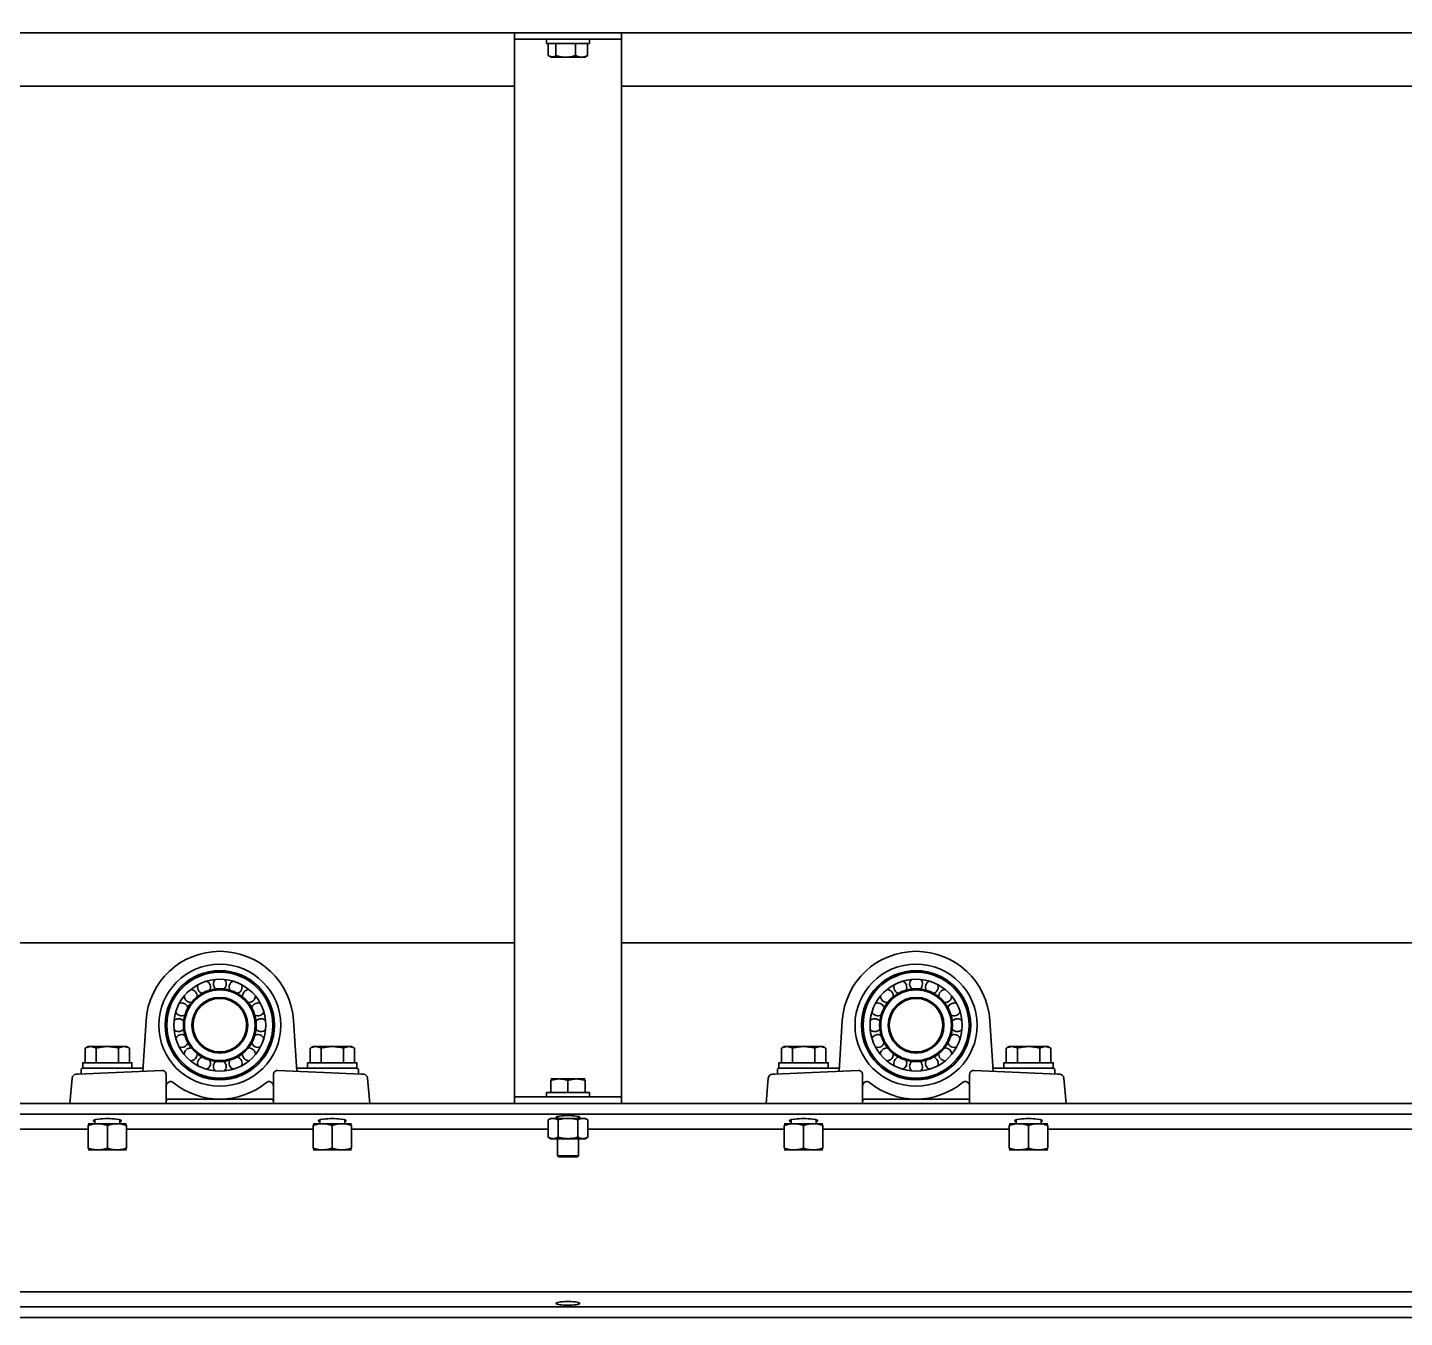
# Model space of a CAD drawing. Header units: millimetres. Extents: x -8400 to 8400, y -5940 to 5940.
# Drawn here: x -2949 to -2306, y 841 to 1443 of the extents above; entities that cross this region are included whole.
import ezdxf

# ---------------------------------------------------------------- set-up
doc = ezdxf.new("R2010")
doc.units = ezdxf.units.MM
doc.layers.add('粗实线层', color=7, linetype='Continuous', lineweight=35)

msp = doc.modelspace()

# ---------------------------------------------------------------- linework, layer by layer
at = {"layer": '粗实线层', "linetype": 'Continuous', "lineweight": 35}
for points in [[(-5571.342, 1443.204), (-5571.342, 1440.77), (-1771.342, 1440.77), (-1771.342, 1443.204)], [(-2721.342, 943.77), (-2721.342, 943.873), (-2721.342, 944.172), (-2721.342, 944.649), (-2721.342, 945.27), (-2721.342, 945.994), (-2721.342, 946.77), (-2721.342, 1434.77), (-2721.342, 1435.547), (-2721.342, 1436.27), (-2721.342, 1436.892), (-2721.342, 1437.368), (-2721.342, 1437.668), (-2721.342, 1437.77)], [(-2706.342, 1437.77), (-2706.342, 1435.77), (-2706.15, 1435.77), (-2705.579, 1435.77), (-2704.931, 1435.77), (-2704.102, 1435.77), (-2703.112, 1435.77), (-2701.981, 1435.77), (-2700.731, 1435.77), (-2699.39, 1435.77), (-2697.986, 1435.77), (-2696.546, 1435.77), (-2695.103, 1435.77), (-2693.685, 1435.77), (-2692.323, 1435.77), (-2691.045, 1435.77), (-2689.878, 1435.77), (-2688.846, 1435.77), (-2687.97, 1435.77), (-2687.269, 1435.77), (-2686.758, 1435.77), (-2686.446, 1435.77), (-2686.342, 1435.77), (-2686.342, 1437.77)], [(-2703.732, 1429.37), (-2703.956, 1429.383), (-2704.179, 1429.419), (-2704.401, 1429.479), (-2704.623, 1429.562), (-2704.734, 1429.611), (-2704.844, 1429.666), (-2704.899, 1429.694), (-2704.955, 1429.725), (-2705.01, 1429.756), (-2705.065, 1429.788), (-2705.284, 1429.929), (-2705.501, 1430.085), (-2705.501, 1435.77)], [(-2692.803, 1435.77), (-2692.803, 1430.085), (-2693.931, 1429.788), (-2695.07, 1429.563), (-2695.643, 1429.48), (-2696.22, 1429.42), (-2696.8, 1429.383), (-2697.383, 1429.37), (-2697.529, 1429.371), (-2697.675, 1429.374), (-2697.821, 1429.377), (-2697.967, 1429.383), (-2698.258, 1429.398), (-2698.548, 1429.42), (-2699.126, 1429.481), (-2699.699, 1429.563), (-2700.836, 1429.789), (-2701.963, 1430.085), (-2701.963, 1435.77)], [(-2687.183, 1430.085), (-2687.398, 1429.93), (-2687.615, 1429.791), (-2687.834, 1429.668), (-2688.054, 1429.565), (-2688.165, 1429.52), (-2688.277, 1429.481), (-2688.333, 1429.464), (-2688.389, 1429.448), (-2688.417, 1429.44), (-2688.445, 1429.433), (-2688.474, 1429.426), (-2688.502, 1429.42), (-2688.727, 1429.383), (-2688.952, 1429.37), (-2688.532, 1429.37), (-2688.35, 1429.37), (-2688.41, 1429.37), (-2688.711, 1429.37), (-2689.244, 1429.37), (-2689.993, 1429.37), (-2689.635, 1429.383), (-2689.279, 1429.42), (-2688.926, 1429.48), (-2688.574, 1429.563), (-2687.875, 1429.788), (-2687.183, 1430.085), (-2687.183, 1435.77)], [(-2671.342, 1437.77), (-2671.342, 1437.668), (-2671.342, 1437.368), (-2671.342, 1436.892), (-2671.342, 1436.27), (-2671.342, 1435.547), (-2671.342, 1434.77), (-2671.342, 946.77), (-2671.342, 945.994), (-2671.342, 945.27), (-2671.342, 944.649), (-2671.342, 944.172), (-2671.342, 943.873), (-2671.342, 943.77)], [(-2705.501, 1430.085), (-2704.809, 1429.788), (-2704.11, 1429.563), (-2703.758, 1429.48), (-2703.404, 1429.42), (-2703.049, 1429.383), (-2702.691, 1429.37)], [(-2705.003, 1429.752), (-2704.342, 1429.37)], [(-2701.963, 1430.085), (-2702.178, 1429.93), (-2702.395, 1429.791), (-2702.613, 1429.668), (-2702.834, 1429.565), (-2702.945, 1429.52), (-2703.057, 1429.481), (-2703.113, 1429.464), (-2703.169, 1429.448), (-2703.197, 1429.44), (-2703.225, 1429.433), (-2703.253, 1429.426), (-2703.282, 1429.42), (-2703.507, 1429.383), (-2703.732, 1429.37), (-2703.087, 1429.37), (-2702.238, 1429.37), (-2701.21, 1429.37), (-2700.033, 1429.37), (-2698.745, 1429.37), (-2697.383, 1429.37), (-2695.99, 1429.37), (-2694.607, 1429.37), (-2693.278, 1429.37), (-2692.041, 1429.37), (-2690.935, 1429.37), (-2689.993, 1429.37), (-2690.083, 1429.371), (-2690.172, 1429.374), (-2690.262, 1429.377), (-2690.352, 1429.383), (-2690.53, 1429.398), (-2690.708, 1429.42), (-2691.062, 1429.481), (-2691.415, 1429.563), (-2692.112, 1429.789), (-2692.803, 1430.085)], [(-2688.342, 1429.37), (-2687.681, 1429.752)], [(-2721.333, 1415.77), (-3611.342, 1415.77), (-3611.342, 1365.77)], [(-1781.342, 1365.764), (-1781.342, 1415.77), (-2671.351, 1415.77)], [(-3591.326, 1015.77), (-2721.333, 1015.77)], [(-2671.351, 1015.77), (-1801.358, 1015.77)], [(-2921.734, 966.466), (-2920.342, 967.27), (-2920.205, 967.27), (-2919.799, 967.27), (-2919.136, 967.27), (-2919.467, 967.256), (-2919.796, 967.215), (-2920.123, 967.147), (-2920.449, 967.054), (-2921.094, 966.8), (-2921.734, 966.466), (-2921.734, 959.77)], [(-2900.95, 959.77), (-2900.95, 966.466), (-2901.588, 966.799), (-2902.234, 967.053), (-2902.559, 967.146), (-2902.887, 967.214), (-2903.051, 967.239), (-2903.216, 967.256), (-2903.258, 967.259), (-2903.299, 967.262), (-2903.341, 967.265), (-2903.382, 967.267), (-2903.465, 967.269), (-2903.548, 967.27), (-2904.448, 967.27), (-2905.557, 967.27), (-2906.842, 967.27), (-2908.264, 967.27), (-2909.779, 967.27), (-2911.342, 967.27), (-2912.905, 967.27), (-2914.42, 967.27), (-2915.842, 967.27), (-2917.127, 967.27), (-2918.236, 967.27), (-2919.136, 967.27), (-2919.053, 967.269), (-2918.97, 967.267), (-2918.929, 967.265), (-2918.888, 967.262), (-2918.846, 967.259), (-2918.805, 967.256), (-2918.64, 967.239), (-2918.475, 967.214), (-2918.148, 967.146), (-2917.822, 967.053), (-2917.177, 966.799), (-2916.538, 966.466)], [(-2916.538, 959.77), (-2916.538, 966.466), (-2915.901, 966.642), (-2915.258, 966.8), (-2915.096, 966.836), (-2914.934, 966.872), (-2914.772, 966.906), (-2914.61, 966.938), (-2914.285, 967), (-2913.96, 967.055), (-2913.308, 967.148), (-2912.655, 967.216), (-2911.999, 967.256), (-2911.342, 967.27), (-2910.682, 967.256), (-2910.02, 967.214), (-2909.937, 967.208), (-2909.854, 967.2), (-2909.771, 967.192), (-2909.689, 967.183), (-2909.524, 967.165), (-2909.359, 967.146), (-2909.031, 967.102), (-2908.705, 967.052), (-2908.057, 966.935), (-2907.415, 966.797), (-2906.778, 966.64), (-2906.146, 966.466), (-2906.146, 959.77)], [(-2906.146, 966.466), (-2905.506, 966.8), (-2904.86, 967.054), (-2904.535, 967.147), (-2904.208, 967.215), (-2903.879, 967.256), (-2903.548, 967.27), (-2902.885, 967.27), (-2902.479, 967.27), (-2902.342, 967.27), (-2900.95, 966.466)], [(-2816.734, 959.77), (-2816.734, 966.466), (-2816.094, 966.8), (-2815.449, 967.054), (-2815.123, 967.147), (-2814.796, 967.215), (-2814.467, 967.256), (-2814.136, 967.27), (-2814.053, 967.269), (-2813.971, 967.267), (-2813.929, 967.265), (-2813.888, 967.262), (-2813.846, 967.259), (-2813.805, 967.256), (-2813.64, 967.239), (-2813.475, 967.214), (-2813.147, 967.146), (-2812.822, 967.053), (-2812.177, 966.799), (-2811.538, 966.466), (-2811.538, 959.77)], [(-2795.95, 966.466), (-2797.342, 967.27), (-2797.479, 967.27), (-2797.885, 967.27), (-2798.548, 967.27), (-2799.448, 967.27), (-2800.557, 967.27), (-2801.842, 967.27), (-2803.264, 967.27), (-2804.779, 967.27), (-2806.342, 967.27), (-2807.905, 967.27), (-2809.42, 967.27), (-2810.842, 967.27), (-2812.127, 967.27), (-2813.236, 967.27), (-2814.136, 967.27), (-2814.799, 967.27), (-2815.205, 967.27), (-2815.342, 967.27), (-2816.734, 966.466)], [(-2811.538, 966.466), (-2810.901, 966.642), (-2810.258, 966.8), (-2810.096, 966.836), (-2809.934, 966.872), (-2809.772, 966.906), (-2809.61, 966.938), (-2809.285, 967), (-2808.96, 967.055), (-2808.308, 967.148), (-2807.655, 967.216), (-2806.999, 967.256), (-2806.342, 967.27), (-2805.682, 967.256), (-2805.02, 967.214), (-2804.937, 967.208), (-2804.854, 967.2), (-2804.771, 967.192), (-2804.689, 967.183), (-2804.524, 967.165), (-2804.359, 967.146), (-2804.031, 967.102), (-2803.705, 967.052), (-2803.057, 966.935), (-2802.415, 966.797), (-2801.778, 966.64), (-2801.146, 966.466), (-2801.146, 959.77)], [(-2801.146, 966.466), (-2800.506, 966.8), (-2799.86, 967.054), (-2799.535, 967.147), (-2799.207, 967.215), (-2798.879, 967.256), (-2798.548, 967.27), (-2798.465, 967.269), (-2798.382, 967.267), (-2798.341, 967.265), (-2798.299, 967.262), (-2798.258, 967.259), (-2798.216, 967.256), (-2798.051, 967.239), (-2797.887, 967.214), (-2797.559, 967.146), (-2797.234, 967.053), (-2796.588, 966.799), (-2795.95, 966.466), (-2795.95, 959.77)], [(-2596.734, 959.77), (-2596.734, 966.466), (-2596.094, 966.8), (-2595.449, 967.054), (-2595.123, 967.147), (-2594.796, 967.215), (-2594.467, 967.256), (-2594.136, 967.27), (-2594.053, 967.269), (-2593.971, 967.267), (-2593.929, 967.265), (-2593.888, 967.262), (-2593.846, 967.259), (-2593.805, 967.256), (-2593.64, 967.239), (-2593.475, 967.214), (-2593.148, 967.146), (-2592.822, 967.053), (-2592.177, 966.799), (-2591.538, 966.466)], [(-2575.949, 966.466), (-2577.342, 967.27), (-2577.479, 967.27), (-2577.885, 967.27), (-2578.548, 967.27), (-2579.448, 967.27), (-2580.557, 967.27), (-2581.842, 967.27), (-2583.264, 967.27), (-2584.779, 967.27), (-2586.342, 967.27), (-2587.905, 967.27), (-2589.42, 967.27), (-2590.842, 967.27), (-2592.127, 967.27), (-2593.236, 967.27), (-2594.136, 967.27), (-2594.799, 967.27), (-2595.205, 967.27), (-2595.342, 967.27), (-2596.734, 966.466)], [(-2591.538, 959.77), (-2591.538, 966.466), (-2590.901, 966.642), (-2590.258, 966.8), (-2590.096, 966.836), (-2589.934, 966.872), (-2589.772, 966.906), (-2589.61, 966.938), (-2589.285, 967), (-2588.96, 967.055), (-2588.308, 967.148), (-2587.655, 967.216), (-2586.999, 967.256), (-2586.342, 967.27), (-2585.682, 967.256), (-2585.02, 967.214), (-2584.937, 967.208), (-2584.854, 967.2), (-2584.771, 967.192), (-2584.689, 967.183), (-2584.524, 967.165), (-2584.359, 967.146), (-2584.031, 967.102), (-2583.705, 967.052), (-2583.057, 966.935), (-2582.415, 966.797), (-2581.778, 966.64), (-2581.146, 966.466), (-2581.146, 959.77)], [(-2581.146, 966.466), (-2580.506, 966.8), (-2579.86, 967.054), (-2579.535, 967.147), (-2579.208, 967.215), (-2578.879, 967.256), (-2578.548, 967.27), (-2578.465, 967.269), (-2578.382, 967.267), (-2578.341, 967.265), (-2578.299, 967.262), (-2578.258, 967.259), (-2578.216, 967.256), (-2578.051, 967.239), (-2577.886, 967.214), (-2577.559, 967.146), (-2577.234, 967.053), (-2576.588, 966.799), (-2575.949, 966.466), (-2575.949, 959.77)], [(-2491.734, 966.466), (-2490.342, 967.27), (-2490.205, 967.27), (-2489.799, 967.27), (-2489.136, 967.27), (-2489.467, 967.256), (-2489.796, 967.215), (-2490.123, 967.147), (-2490.448, 967.054), (-2491.094, 966.8), (-2491.734, 966.466), (-2491.734, 959.77)], [(-2470.95, 966.466), (-2472.342, 967.27), (-2472.478, 967.27), (-2472.885, 967.27), (-2473.548, 967.27), (-2474.447, 967.27), (-2475.557, 967.27), (-2476.842, 967.27), (-2478.264, 967.27), (-2479.779, 967.27), (-2481.342, 967.27), (-2482.905, 967.27), (-2484.42, 967.27), (-2485.842, 967.27), (-2487.127, 967.27), (-2488.236, 967.27), (-2489.136, 967.27), (-2489.053, 967.269), (-2488.971, 967.267), (-2488.929, 967.265), (-2488.888, 967.262), (-2488.846, 967.259), (-2488.805, 967.256), (-2488.64, 967.239), (-2488.475, 967.214), (-2488.147, 967.146), (-2487.822, 967.053), (-2487.177, 966.799), (-2486.538, 966.466)], [(-2486.538, 959.77), (-2486.538, 966.466), (-2485.901, 966.642), (-2485.258, 966.8), (-2485.096, 966.836), (-2484.934, 966.872), (-2484.772, 966.906), (-2484.61, 966.938), (-2484.285, 967), (-2483.96, 967.055), (-2483.308, 967.148), (-2482.655, 967.216), (-2482, 967.256), (-2481.342, 967.27), (-2480.682, 967.256), (-2480.02, 967.214), (-2479.937, 967.208), (-2479.854, 967.2), (-2479.771, 967.192), (-2479.689, 967.183), (-2479.524, 967.165), (-2479.359, 967.146), (-2479.031, 967.102), (-2478.705, 967.052), (-2478.057, 966.935), (-2477.415, 966.797), (-2476.778, 966.64), (-2476.146, 966.466)], [(-2476.146, 959.77), (-2476.146, 966.466), (-2475.506, 966.8), (-2474.86, 967.054), (-2474.535, 967.147), (-2474.208, 967.215), (-2473.878, 967.256), (-2473.548, 967.27), (-2473.465, 967.269), (-2473.382, 967.267), (-2473.341, 967.265), (-2473.299, 967.262), (-2473.258, 967.259), (-2473.216, 967.256), (-2473.051, 967.239), (-2472.887, 967.214), (-2472.559, 967.146), (-2472.234, 967.053), (-2471.589, 966.799), (-2470.95, 966.466), (-2470.95, 959.77)], [(-2894.661, 957.27), (-2903.154, 957.27), (-2904.352, 957.27), (-2905.684, 957.27), (-2907.126, 957.27), (-2908.649, 957.27), (-2910.224, 957.27), (-2911.821, 957.27), (-2913.409, 957.27), (-2914.956, 957.27), (-2916.434, 957.27), (-2917.814, 957.27), (-2919.068, 957.27), (-2920.174, 957.27), (-2921.109, 957.27), (-2921.856, 957.27), (-2922.4, 957.27), (-2922.731, 957.27), (-2922.842, 957.27), (-2922.842, 959.77), (-2922.735, 959.77), (-2922.415, 959.77), (-2921.89, 959.77), (-2921.168, 959.77), (-2920.263, 959.77), (-2919.191, 959.77), (-2917.974, 959.77), (-2916.633, 959.77), (-2915.193, 959.77), (-2913.682, 959.77), (-2912.127, 959.77), (-2910.557, 959.77), (-2909.002, 959.77), (-2907.491, 959.77), (-2906.051, 959.77), (-2904.71, 959.77), (-2903.493, 959.77), (-2902.421, 959.77), (-2901.516, 959.77), (-2900.794, 959.77), (-2900.268, 959.77), (-2899.949, 959.77), (-2899.842, 959.77), (-2899.842, 957.27)], [(-2861.842, 960.537), (-2861.842, 960.535)], [(-2861.681, 960.509), (-2861.442, 960.27), (-2861.337, 960.27), (-2861.029, 960.27), (-2860.545, 960.27), (-2859.922, 960.27), (-2859.212, 960.27), (-2858.472, 960.27), (-2857.762, 960.27), (-2857.139, 960.27), (-2856.655, 960.27), (-2856.347, 960.27), (-2856.242, 960.27), (-2856.003, 960.509)], [(-2855.842, 960.535), (-2855.842, 960.537), (-2855.842, 960.537)], [(-2823.023, 957.27), (-2814.53, 957.27), (-2813.332, 957.27), (-2811.999, 957.27), (-2810.558, 957.27), (-2809.034, 957.27), (-2807.459, 957.27), (-2805.863, 957.27), (-2804.275, 957.27), (-2802.727, 957.27), (-2801.25, 957.27), (-2799.87, 957.27), (-2798.615, 957.27), (-2797.51, 957.27), (-2796.574, 957.27), (-2795.827, 957.27), (-2795.283, 957.27), (-2794.953, 957.27), (-2794.842, 957.27), (-2794.842, 959.77), (-2794.949, 959.77), (-2795.268, 959.77), (-2795.794, 959.77), (-2796.516, 959.77), (-2797.421, 959.77), (-2798.492, 959.77), (-2799.71, 959.77), (-2801.051, 959.77), (-2802.491, 959.77), (-2804.002, 959.77), (-2805.557, 959.77), (-2807.127, 959.77), (-2808.682, 959.77), (-2810.193, 959.77), (-2811.633, 959.77), (-2812.974, 959.77), (-2814.191, 959.77), (-2815.262, 959.77), (-2816.168, 959.77), (-2816.89, 959.77), (-2817.415, 959.77), (-2817.735, 959.77), (-2817.842, 959.77), (-2817.842, 957.27)], [(-2574.842, 957.27), (-2574.842, 959.77), (-2574.949, 959.77), (-2575.268, 959.77), (-2575.794, 959.77), (-2576.516, 959.77), (-2577.421, 959.77), (-2578.492, 959.77), (-2579.71, 959.77), (-2581.051, 959.77), (-2582.491, 959.77), (-2584.002, 959.77), (-2585.557, 959.77), (-2587.127, 959.77), (-2588.681, 959.77), (-2590.193, 959.77), (-2591.633, 959.77), (-2592.974, 959.77), (-2594.191, 959.77), (-2595.263, 959.77), (-2596.168, 959.77), (-2596.89, 959.77), (-2597.415, 959.77), (-2597.735, 959.77), (-2597.842, 959.77), (-2597.842, 957.27), (-2597.731, 957.27), (-2597.4, 957.27), (-2596.856, 957.27), (-2596.109, 957.27), (-2595.174, 957.27), (-2594.068, 957.27), (-2592.814, 957.27), (-2591.434, 957.27), (-2589.956, 957.27), (-2588.409, 957.27), (-2586.821, 957.27), (-2585.224, 957.27), (-2583.649, 957.27), (-2582.126, 957.27), (-2580.684, 957.27), (-2579.352, 957.27), (-2578.154, 957.27), (-2569.661, 957.27)], [(-2536.842, 960.537), (-2536.842, 960.535)], [(-2536.681, 960.509), (-2536.442, 960.27), (-2536.337, 960.27), (-2536.029, 960.27), (-2535.545, 960.27), (-2534.922, 960.27), (-2534.212, 960.27), (-2533.472, 960.27), (-2532.762, 960.27), (-2532.139, 960.27), (-2531.655, 960.27), (-2531.347, 960.27), (-2531.242, 960.27), (-2531.003, 960.509)], [(-2530.842, 960.535), (-2530.842, 960.537), (-2530.842, 960.537)], [(-2489.53, 957.27), (-2488.332, 957.27), (-2486.999, 957.27), (-2485.557, 957.27), (-2484.035, 957.27), (-2482.459, 957.27), (-2480.863, 957.27), (-2479.275, 957.27), (-2477.728, 957.27), (-2476.25, 957.27), (-2474.87, 957.27), (-2473.615, 957.27), (-2472.51, 957.27), (-2471.574, 957.27), (-2470.827, 957.27), (-2470.283, 957.27), (-2469.953, 957.27), (-2469.842, 957.27), (-2469.842, 959.77), (-2469.949, 959.77), (-2470.268, 959.77), (-2470.794, 959.77), (-2471.516, 959.77), (-2472.421, 959.77), (-2473.492, 959.77), (-2474.71, 959.77), (-2476.051, 959.77), (-2477.491, 959.77), (-2479.002, 959.77), (-2480.557, 959.77), (-2482.127, 959.77), (-2483.682, 959.77), (-2485.193, 959.77), (-2486.633, 959.77), (-2487.974, 959.77), (-2489.191, 959.77), (-2490.263, 959.77), (-2491.168, 959.77), (-2491.89, 959.77), (-2492.415, 959.77), (-2492.735, 959.77), (-2492.842, 959.77), (-2492.842, 957.27)], [(-2924.901, 954.413), (-2885.932, 956.167)], [(-2894.661, 957.27), (-2913.995, 957.27)], [(-2883.842, 940.77), (-2883.842, 954.17)], [(-2803.688, 957.27), (-2823.023, 957.27)], [(-2788.842, 940.77), (-2789.872, 952.544)], [(-2704.342, 952.17), (-2704.22, 952.17), (-2703.859, 952.17), (-2703.27, 952.17), (-2702.47, 952.17), (-2701.484, 952.17), (-2700.342, 952.17), (-2700.851, 952.158), (-2701.358, 952.121), (-2701.862, 952.061), (-2702.362, 951.978), (-2703.357, 951.752), (-2704.342, 951.456), (-2704.342, 945.77)], [(-2688.342, 945.77), (-2688.342, 951.456), (-2689.325, 951.752), (-2690.319, 951.977), (-2690.82, 952.06), (-2691.324, 952.121), (-2691.578, 952.142), (-2691.832, 952.158), (-2691.959, 952.163), (-2692.087, 952.167), (-2692.215, 952.17), (-2692.342, 952.17), (-2693.606, 952.17), (-2694.953, 952.17), (-2696.342, 952.17), (-2697.731, 952.17), (-2699.078, 952.17), (-2700.342, 952.17), (-2700.215, 952.17), (-2700.087, 952.167), (-2699.959, 952.163), (-2699.832, 952.158), (-2699.578, 952.142), (-2699.324, 952.121), (-2698.82, 952.06), (-2698.319, 951.977), (-2697.325, 951.752), (-2696.342, 951.456), (-2696.342, 945.77)], [(-2696.342, 951.456), (-2695.357, 951.752), (-2694.362, 951.978), (-2693.862, 952.061), (-2693.358, 952.121), (-2692.852, 952.158), (-2692.342, 952.17), (-2691.2, 952.17), (-2690.213, 952.17), (-2689.414, 952.17), (-2688.824, 952.17), (-2688.463, 952.17), (-2688.342, 952.17)], [(-2569.661, 957.27), (-2588.995, 957.27)], [(-2558.842, 940.77), (-2558.842, 954.17)], [(-2498.023, 957.27), (-2489.53, 957.27)], [(-2463.842, 940.77), (-2464.872, 952.544)], [(-2686.342, 943.77), (-2686.342, 945.77), (-2686.444, 945.77), (-2686.747, 945.77), (-2687.245, 945.77), (-2687.929, 945.77), (-2688.784, 945.77), (-2689.793, 945.77), (-2690.935, 945.77), (-2692.188, 945.77), (-2693.525, 945.77), (-2694.919, 945.77), (-2696.342, 945.77), (-2697.765, 945.77), (-2699.159, 945.77), (-2700.496, 945.77), (-2701.748, 945.77), (-2702.891, 945.77), (-2703.899, 945.77), (-2704.755, 945.77), (-2705.438, 945.77), (-2705.937, 945.77), (-2706.24, 945.77), (-2706.342, 945.77), (-2706.342, 943.77)], [(-1771.342, 938.337), (-1771.342, 940.77), (-5571.342, 940.77), (-5571.342, 938.337)], [(-5571.342, 935.77), (-1771.342, 935.77)], [(-2917.192, 933.082), (-2917.192, 931.271)], [(-2905.491, 931.271), (-2905.491, 933.082)], [(-2812.192, 933.082), (-2812.192, 931.271)], [(-2800.491, 931.271), (-2800.491, 933.082)], [(-2705.579, 933.056), (-2705.579, 924.985), (-2705.011, 924.689), (-2704.437, 924.463), (-2704.147, 924.38), (-2703.857, 924.32), (-2703.564, 924.283), (-2703.27, 924.27), (-2703.197, 924.271), (-2703.123, 924.274), (-2703.049, 924.277), (-2702.976, 924.283), (-2702.829, 924.298), (-2702.683, 924.32), (-2702.391, 924.38), (-2702.102, 924.463), (-2701.529, 924.689), (-2700.961, 924.985), (-2700.961, 933.056), (-2700.395, 933.212), (-2699.823, 933.352), (-2699.679, 933.385), (-2699.535, 933.416), (-2699.391, 933.446), (-2699.247, 933.475), (-2698.958, 933.53), (-2698.669, 933.579), (-2698.09, 933.661), (-2697.509, 933.722), (-2696.926, 933.758), (-2696.342, 933.771), (-2697.731, 933.771), (-2699.078, 933.771), (-2700.342, 933.771), (-2701.484, 933.771), (-2702.47, 933.771), (-2703.27, 933.771), (-2703.859, 933.771), (-2704.22, 933.771), (-2704.342, 933.771), (-2705.579, 933.056), (-2705.012, 933.352), (-2704.438, 933.577), (-2704.149, 933.66), (-2703.858, 933.721), (-2703.711, 933.742), (-2703.565, 933.758), (-2703.491, 933.763), (-2703.417, 933.767), (-2703.344, 933.77), (-2703.27, 933.771), (-2702.976, 933.758), (-2702.684, 933.721), (-2702.393, 933.66), (-2702.103, 933.578), (-2701.53, 933.352), (-2700.961, 933.056)], [(-2701.093, 933.771), (-2701.532, 933.919), (-2701.783, 934.079), (-2701.837, 934.242), (-2701.691, 934.405), (-2701.35, 934.56), (-2700.829, 934.702), (-2700.144, 934.827), (-2699.321, 934.928), (-2698.39, 935.004), (-2697.385, 935.05), (-2696.342, 935.066), (-2695.299, 935.05), (-2694.294, 935.004), (-2693.363, 934.928), (-2692.54, 934.827), (-2691.855, 934.702), (-2691.333, 934.56), (-2690.993, 934.405), (-2690.847, 934.242), (-2690.901, 934.079), (-2691.152, 933.919), (-2691.591, 933.771)], [(-2701.208, 934.606), (-2701.208, 933.77)], [(-2691.723, 933.056), (-2691.723, 924.985), (-2691.154, 924.689), (-2690.58, 924.463), (-2690.291, 924.38), (-2690, 924.32), (-2689.708, 924.283), (-2689.414, 924.27), (-2688.824, 924.27), (-2688.463, 924.27), (-2688.342, 924.27), (-2687.104, 924.985), (-2687.104, 933.056)], [(-2691.476, 933.77), (-2691.476, 934.606)], [(-2592.193, 933.082), (-2592.193, 931.271)], [(-2580.491, 931.271), (-2580.491, 933.082)], [(-2487.192, 933.082), (-2487.192, 931.271)], [(-2475.491, 931.271), (-2475.491, 933.082)], [(-3122.361, 928.77), (-2920.367, 928.77)], [(-2911.342, 919.874), (-2912.448, 919.542), (-2913.566, 919.287), (-2914.13, 919.194), (-2914.697, 919.126), (-2914.982, 919.102), (-2915.268, 919.084), (-2915.34, 919.081), (-2915.412, 919.078), (-2915.483, 919.076), (-2915.555, 919.074), (-2915.699, 919.071), (-2915.842, 919.07), (-2916.415, 919.084), (-2916.985, 919.126), (-2917.552, 919.194), (-2918.115, 919.287), (-2919.233, 919.541), (-2920.342, 919.874), (-2920.342, 930.466), (-2919.235, 930.799), (-2918.118, 931.053), (-2917.554, 931.146), (-2916.987, 931.215), (-2916.702, 931.239), (-2916.416, 931.256), (-2916.344, 931.26), (-2916.272, 931.263), (-2916.201, 931.265), (-2916.129, 931.267), (-2915.985, 931.27), (-2915.842, 931.27), (-2917.127, 931.27), (-2918.236, 931.27), (-2919.136, 931.27), (-2919.799, 931.27), (-2920.205, 931.27), (-2920.342, 931.27)], [(-2902.342, 931.27), (-2902.479, 931.27), (-2902.885, 931.27), (-2903.548, 931.27), (-2904.448, 931.27), (-2905.557, 931.27), (-2906.842, 931.27), (-2906.268, 931.256), (-2905.699, 931.215), (-2905.132, 931.147), (-2904.569, 931.054), (-2903.45, 930.8), (-2902.342, 930.466), (-2902.342, 919.874), (-2903.448, 919.542), (-2904.566, 919.287), (-2905.13, 919.194), (-2905.697, 919.126), (-2905.982, 919.102), (-2906.268, 919.084), (-2906.34, 919.081), (-2906.411, 919.078), (-2906.483, 919.076), (-2906.555, 919.074), (-2906.698, 919.071), (-2906.842, 919.07), (-2907.415, 919.084), (-2907.985, 919.126), (-2908.552, 919.194), (-2909.115, 919.287), (-2910.233, 919.541), (-2911.342, 919.874), (-2911.342, 930.466), (-2910.236, 930.799), (-2909.118, 931.053), (-2908.554, 931.146), (-2907.987, 931.215), (-2907.702, 931.239), (-2907.416, 931.256), (-2907.344, 931.26), (-2907.272, 931.263), (-2907.201, 931.265), (-2907.129, 931.267), (-2906.985, 931.27), (-2906.842, 931.27), (-2908.264, 931.27), (-2909.779, 931.27), (-2911.342, 931.27), (-2912.905, 931.27), (-2914.42, 931.27), (-2915.842, 931.27), (-2915.269, 931.256), (-2914.699, 931.215), (-2914.132, 931.147), (-2913.569, 931.054), (-2912.451, 930.8), (-2911.342, 930.466)], [(-2902.376, 928.77), (-2815.392, 928.77)], [(-2815.342, 931.27), (-2815.205, 931.27), (-2814.799, 931.27), (-2814.136, 931.27), (-2813.236, 931.27), (-2812.127, 931.27), (-2810.842, 931.27), (-2810.269, 931.256), (-2809.699, 931.215), (-2809.132, 931.147), (-2808.569, 931.054), (-2807.451, 930.8), (-2806.342, 930.466), (-2806.342, 919.874), (-2805.233, 919.541), (-2804.115, 919.287), (-2803.552, 919.194), (-2802.985, 919.126), (-2802.415, 919.084), (-2801.842, 919.07), (-2800.557, 919.07), (-2799.448, 919.07), (-2798.548, 919.07), (-2797.885, 919.07), (-2797.479, 919.07), (-2797.342, 919.07)], [(-2815.342, 919.07), (-2815.205, 919.07), (-2814.799, 919.07), (-2814.136, 919.07), (-2813.236, 919.07), (-2812.127, 919.07), (-2810.842, 919.07), (-2809.42, 919.07), (-2807.905, 919.07), (-2806.342, 919.07), (-2804.779, 919.07), (-2803.264, 919.07), (-2801.842, 919.07), (-2801.699, 919.071), (-2801.555, 919.074), (-2801.483, 919.076), (-2801.411, 919.078), (-2801.34, 919.081), (-2801.268, 919.084), (-2800.982, 919.102), (-2800.697, 919.126), (-2800.13, 919.194), (-2799.566, 919.287), (-2798.448, 919.542), (-2797.342, 919.874), (-2797.342, 930.466), (-2798.45, 930.8), (-2799.569, 931.054), (-2800.132, 931.147), (-2800.699, 931.215), (-2801.269, 931.256), (-2801.842, 931.27), (-2803.264, 931.27), (-2804.779, 931.27), (-2806.342, 931.27), (-2807.905, 931.27), (-2809.42, 931.27), (-2810.842, 931.27), (-2810.985, 931.27), (-2811.129, 931.267), (-2811.201, 931.265), (-2811.272, 931.263), (-2811.344, 931.26), (-2811.416, 931.256), (-2811.702, 931.239), (-2811.987, 931.215), (-2812.554, 931.146), (-2813.118, 931.053), (-2814.235, 930.799), (-2815.342, 930.466), (-2815.342, 919.874), (-2814.233, 919.541), (-2813.115, 919.287), (-2812.551, 919.194), (-2811.985, 919.126), (-2811.415, 919.084), (-2810.842, 919.07), (-2810.699, 919.071), (-2810.555, 919.074), (-2810.483, 919.076), (-2810.411, 919.078), (-2810.34, 919.081), (-2810.268, 919.084), (-2809.982, 919.102), (-2809.697, 919.126), (-2809.13, 919.194), (-2808.566, 919.287), (-2807.448, 919.542), (-2806.342, 919.874)], [(-2797.342, 931.27), (-2797.479, 931.27), (-2797.885, 931.27), (-2798.548, 931.27), (-2799.448, 931.27), (-2800.557, 931.27), (-2801.842, 931.27), (-2801.985, 931.27), (-2802.129, 931.267), (-2802.201, 931.265), (-2802.272, 931.263), (-2802.344, 931.26), (-2802.416, 931.256), (-2802.702, 931.239), (-2802.987, 931.215), (-2803.554, 931.146), (-2804.118, 931.053), (-2805.235, 930.799), (-2806.342, 930.466)], [(-2797.342, 928.77), (-2705.608, 928.77)], [(-2687.142, 928.77), (-2595.348, 928.77)], [(-2595.342, 931.27), (-2595.205, 931.27), (-2594.799, 931.27), (-2594.136, 931.27), (-2593.236, 931.27), (-2592.127, 931.27), (-2590.842, 931.27), (-2590.985, 931.27), (-2591.129, 931.267), (-2591.201, 931.265), (-2591.272, 931.263), (-2591.344, 931.26), (-2591.416, 931.256), (-2591.702, 931.239), (-2591.987, 931.215), (-2592.554, 931.146), (-2593.118, 931.053), (-2594.235, 930.799), (-2595.342, 930.466), (-2595.342, 919.874), (-2594.233, 919.541), (-2593.115, 919.287), (-2592.551, 919.194), (-2591.985, 919.126), (-2591.415, 919.084), (-2590.842, 919.07), (-2590.699, 919.071), (-2590.555, 919.074), (-2590.483, 919.076), (-2590.412, 919.078), (-2590.34, 919.081), (-2590.268, 919.084), (-2589.982, 919.102), (-2589.697, 919.126), (-2589.13, 919.194), (-2588.566, 919.287), (-2587.448, 919.542), (-2586.342, 919.874)], [(-2586.342, 930.466), (-2586.342, 919.874), (-2585.233, 919.541), (-2584.115, 919.287), (-2583.552, 919.194), (-2582.985, 919.126), (-2582.415, 919.084), (-2581.842, 919.07), (-2581.698, 919.071), (-2581.555, 919.074), (-2581.483, 919.076), (-2581.411, 919.078), (-2581.34, 919.081), (-2581.268, 919.084), (-2580.982, 919.102), (-2580.697, 919.126), (-2580.13, 919.194), (-2579.566, 919.287), (-2578.448, 919.542), (-2577.342, 919.874), (-2577.342, 930.466), (-2578.45, 930.8), (-2579.569, 931.054), (-2580.132, 931.147), (-2580.699, 931.215), (-2581.269, 931.256), (-2581.842, 931.27), (-2580.557, 931.27), (-2579.448, 931.27), (-2578.548, 931.27), (-2577.885, 931.27), (-2577.479, 931.27), (-2577.342, 931.27)], [(-2577.358, 928.77), (-2490.373, 928.77)], [(-2490.342, 931.27), (-2490.205, 931.27), (-2489.799, 931.27), (-2489.136, 931.27), (-2488.236, 931.27), (-2487.127, 931.27), (-2485.842, 931.27), (-2485.985, 931.27), (-2486.129, 931.267), (-2486.2, 931.265), (-2486.272, 931.263), (-2486.344, 931.26), (-2486.416, 931.256), (-2486.702, 931.239), (-2486.987, 931.215), (-2487.554, 931.146), (-2488.118, 931.053), (-2489.236, 930.799), (-2490.342, 930.466), (-2490.342, 919.874), (-2489.233, 919.541), (-2488.115, 919.287), (-2487.551, 919.194), (-2486.985, 919.126), (-2486.415, 919.084), (-2485.842, 919.07), (-2485.699, 919.071), (-2485.555, 919.074), (-2485.483, 919.076), (-2485.411, 919.078), (-2485.34, 919.081), (-2485.268, 919.084), (-2484.982, 919.102), (-2484.697, 919.126), (-2484.13, 919.194), (-2483.566, 919.287), (-2482.448, 919.542), (-2481.342, 919.874), (-2481.342, 930.466), (-2482.45, 930.8), (-2483.569, 931.054), (-2484.132, 931.147), (-2484.699, 931.215), (-2485.269, 931.256), (-2485.842, 931.27), (-2484.42, 931.27), (-2482.905, 931.27), (-2481.342, 931.27), (-2479.779, 931.27), (-2478.264, 931.27), (-2476.842, 931.27), (-2475.557, 931.27), (-2474.447, 931.27), (-2473.548, 931.27), (-2472.885, 931.27), (-2472.478, 931.27), (-2472.342, 931.27)], [(-2481.342, 919.874), (-2480.233, 919.541), (-2479.115, 919.287), (-2478.552, 919.194), (-2477.985, 919.126), (-2477.415, 919.084), (-2476.842, 919.07), (-2476.699, 919.071), (-2476.555, 919.074), (-2476.483, 919.076), (-2476.412, 919.078), (-2476.34, 919.081), (-2476.268, 919.084), (-2475.982, 919.102), (-2475.697, 919.126), (-2475.13, 919.194), (-2474.566, 919.287), (-2473.448, 919.542), (-2472.342, 919.874), (-2472.342, 930.466), (-2473.45, 930.8), (-2474.569, 931.054), (-2475.132, 931.147), (-2475.699, 931.215), (-2476.269, 931.256), (-2476.842, 931.27), (-2476.985, 931.27), (-2477.129, 931.267), (-2477.201, 931.265), (-2477.272, 931.263), (-2477.344, 931.26), (-2477.416, 931.256), (-2477.702, 931.239), (-2477.987, 931.215), (-2478.554, 931.146), (-2479.118, 931.053), (-2480.235, 930.799), (-2481.342, 930.466)], [(-2472.383, 928.77), (-2270.389, 928.77)], [(-2687.104, 924.985), (-2687.672, 924.689), (-2688.246, 924.463), (-2688.535, 924.38), (-2688.826, 924.32), (-2688.973, 924.298), (-2689.119, 924.283), (-2689.193, 924.277), (-2689.267, 924.274), (-2689.34, 924.271), (-2689.414, 924.27), (-2690.213, 924.27), (-2691.2, 924.27), (-2692.342, 924.27), (-2693.606, 924.27), (-2694.953, 924.27), (-2696.342, 924.27), (-2697.731, 924.27), (-2699.078, 924.27), (-2700.342, 924.27), (-2701.484, 924.27), (-2702.47, 924.27), (-2703.27, 924.27), (-2703.859, 924.27), (-2704.22, 924.27), (-2704.342, 924.27), (-2705.579, 924.985)], [(-2701.208, 924.27), (-2701.208, 916.257), (-2700.721, 915.77), (-2700.612, 915.77), (-2700.288, 915.77), (-2699.766, 915.77), (-2699.072, 915.77), (-2698.242, 915.77), (-2697.316, 915.77), (-2696.342, 915.77), (-2695.368, 915.77), (-2694.442, 915.77), (-2693.611, 915.77), (-2692.918, 915.77), (-2692.396, 915.77), (-2692.072, 915.77), (-2691.963, 915.77), (-2691.476, 916.257), (-2691.476, 924.27)], [(-2700.961, 924.985), (-2700.395, 924.829), (-2699.823, 924.689), (-2699.679, 924.656), (-2699.535, 924.624), (-2699.391, 924.594), (-2699.247, 924.565), (-2698.958, 924.511), (-2698.669, 924.462), (-2698.09, 924.379), (-2697.509, 924.319), (-2696.926, 924.283), (-2696.342, 924.27), (-2695.755, 924.283), (-2695.167, 924.32), (-2695.093, 924.326), (-2695.019, 924.333), (-2694.946, 924.34), (-2694.872, 924.348), (-2694.726, 924.364), (-2694.579, 924.381), (-2694.288, 924.42), (-2693.998, 924.464), (-2693.422, 924.568), (-2692.851, 924.691), (-2692.285, 924.83), (-2691.723, 924.985)], [(-2902.342, 919.07), (-2902.479, 919.07), (-2902.885, 919.07), (-2903.548, 919.07), (-2904.448, 919.07), (-2905.557, 919.07), (-2906.842, 919.07), (-2908.264, 919.07), (-2909.779, 919.07), (-2911.342, 919.07), (-2912.905, 919.07), (-2914.42, 919.07), (-2915.842, 919.07), (-2917.127, 919.07), (-2918.236, 919.07), (-2919.136, 919.07), (-2919.799, 919.07), (-2920.205, 919.07), (-2920.342, 919.07)], [(-2701.208, 916.257), (-2701.102, 916.257), (-2700.787, 916.257), (-2700.278, 916.257), (-2699.598, 916.257), (-2698.775, 916.257), (-2697.846, 916.257), (-2696.85, 916.257), (-2695.833, 916.257), (-2694.838, 916.257), (-2693.909, 916.257), (-2693.086, 916.257), (-2692.405, 916.257), (-2691.896, 916.257), (-2691.582, 916.257), (-2691.476, 916.257)], [(-2577.342, 919.07), (-2577.479, 919.07), (-2577.885, 919.07), (-2578.548, 919.07), (-2579.448, 919.07), (-2580.557, 919.07), (-2581.842, 919.07), (-2583.264, 919.07), (-2584.779, 919.07), (-2586.342, 919.07), (-2587.905, 919.07), (-2589.42, 919.07), (-2590.842, 919.07), (-2592.127, 919.07), (-2593.236, 919.07), (-2594.136, 919.07), (-2594.799, 919.07), (-2595.205, 919.07), (-2595.342, 919.07)], [(-2472.342, 919.07), (-2472.478, 919.07), (-2472.885, 919.07), (-2473.548, 919.07), (-2474.447, 919.07), (-2475.557, 919.07), (-2476.842, 919.07), (-2478.264, 919.07), (-2479.779, 919.07), (-2481.342, 919.07), (-2482.905, 919.07), (-2484.42, 919.07), (-2485.842, 919.07), (-2487.127, 919.07), (-2488.236, 919.07), (-2489.136, 919.07), (-2489.799, 919.07), (-2490.205, 919.07), (-2490.342, 919.07)], [(-1814.389, 852.77), (-5528.295, 852.77)], [(-1771.342, 845.77), (-5571.342, 845.77)], [(-5571.342, 843.204), (-5571.342, 840.77), (-1771.342, 840.77), (-1771.342, 843.204)]]:
    msp.add_lwpolyline(points, dxfattribs=at)
for points in [[(-2671.342, 1440.77), (-2671.342, 1437.77), (-2721.342, 1437.77), (-2721.342, 1440.77)], [(-2671.342, 940.77), (-2671.342, 943.77), (-2721.342, 943.77), (-2721.342, 940.77)], [(-2691.723, 933.056), (-2692.285, 933.211), (-2692.851, 933.35), (-2693.422, 933.472), (-2693.998, 933.576), (-2694.288, 933.621), (-2694.579, 933.66), (-2694.726, 933.677), (-2694.872, 933.693), (-2694.946, 933.7), (-2695.019, 933.708), (-2695.093, 933.714), (-2695.167, 933.721), (-2695.755, 933.758), (-2696.342, 933.771), (-2694.953, 933.771), (-2693.606, 933.771), (-2692.342, 933.771), (-2691.2, 933.771), (-2690.213, 933.771), (-2689.414, 933.771), (-2689.119, 933.758), (-2688.827, 933.721), (-2688.536, 933.66), (-2688.247, 933.578), (-2687.673, 933.352), (-2687.104, 933.056), (-2688.342, 933.771), (-2688.463, 933.771), (-2688.824, 933.771), (-2689.414, 933.771), (-2689.487, 933.77), (-2689.561, 933.767), (-2689.635, 933.763), (-2689.708, 933.758), (-2689.855, 933.742), (-2690.001, 933.721), (-2690.292, 933.66), (-2690.582, 933.577), (-2691.155, 933.352)], [(-2590.842, 931.27), (-2589.42, 931.27), (-2587.905, 931.27), (-2586.342, 931.27), (-2584.779, 931.27), (-2583.264, 931.27), (-2581.842, 931.27), (-2581.985, 931.27), (-2582.129, 931.267), (-2582.201, 931.265), (-2582.272, 931.263), (-2582.344, 931.26), (-2582.416, 931.256), (-2582.702, 931.239), (-2582.987, 931.215), (-2583.554, 931.146), (-2584.118, 931.053), (-2585.236, 930.799), (-2586.342, 930.466), (-2587.451, 930.8), (-2588.569, 931.054), (-2589.132, 931.147), (-2589.699, 931.215), (-2590.269, 931.256)], [(-2696.342, 846.475), (-2697.383, 846.491), (-2698.386, 846.537), (-2699.315, 846.612), (-2700.137, 846.713), (-2700.822, 846.837), (-2701.345, 846.979), (-2701.687, 847.133), (-2701.836, 847.295), (-2701.786, 847.459), (-2701.54, 847.618), (-2701.105, 847.767), (-2700.498, 847.9), (-2699.742, 848.013), (-2698.862, 848.102), (-2697.891, 848.163), (-2696.865, 848.194), (-2695.819, 848.194), (-2694.792, 848.163), (-2693.822, 848.102), (-2692.942, 848.013), (-2692.185, 847.9), (-2691.579, 847.767), (-2691.144, 847.618), (-2690.898, 847.459), (-2690.848, 847.295), (-2690.997, 847.133), (-2691.339, 846.979), (-2691.862, 846.837), (-2692.546, 846.713), (-2693.368, 846.612), (-2694.298, 846.537), (-2695.301, 846.491)]]:
    msp.add_lwpolyline(points, close=True, dxfattribs=at)
for points in [[(-2894.755, 955.77), (-2893.274, 979.426, -0.9393661), (-2824.409, 979.425), (-2822.929, 955.77)], [(-2822.929, 955.77), (-2824.409, 979.425, 0.9393661), (-2893.274, 979.426)], [(-2569.755, 955.77), (-2568.275, 979.425, -0.9393653), (-2499.409, 979.425), (-2497.929, 955.77)], [(-2497.929, 955.77), (-2499.409, 979.425, 0.9393653), (-2568.275, 979.425)], [(-2873.741, 985.457, 0.3352647), (-2876.627, 987.637, 0.101677), (-2877.809, 987.394)], [(-2839.875, 987.394, 0.101677), (-2841.057, 987.637, 0.3352514), (-2843.943, 985.457)], [(-2548.741, 985.457, 0.3352514), (-2551.627, 987.637, 0.101677), (-2552.809, 987.394)], [(-2514.875, 987.394, 0.101677), (-2516.057, 987.637, 0.3352514), (-2518.943, 985.457)], [(-2875.74, 979.132, 0.2292044), (-2878.092, 980.27, 0.2021825), (-2880.24, 979.365)], [(-2837.444, 979.365, 0.2021873), (-2839.592, 980.27, 0.2291912), (-2841.944, 979.132)], [(-2550.739, 979.132, 0.2292044), (-2553.092, 980.27, 0.2021958), (-2555.24, 979.365)], [(-2512.444, 979.365, 0.2021825), (-2514.592, 980.27, 0.2292044), (-2516.944, 979.132)], [(-2875.166, 972.524, 0.1278041), (-2876.627, 972.904, 0.3067994), (-2879.412, 971.017)], [(-2838.272, 971.017, 0.3067994), (-2841.057, 972.904, 0.1278041), (-2842.518, 972.524)], [(-2550.166, 972.524, 0.1278041), (-2551.627, 972.904, 0.3067994), (-2554.412, 971.017)], [(-2513.272, 971.017, 0.3067994), (-2516.057, 972.904, 0.1278041), (-2517.518, 972.524)], [(-2872.107, 966.638, 0.0288333), (-2872.454, 966.659, 0.4142178), (-2875.454, 963.658)], [(-2842.23, 963.621, 0.4142144), (-2845.23, 966.659, 0.0288553), (-2845.577, 966.638)], [(-2547.107, 966.638, 0.0288553), (-2547.454, 966.659, 0.4142237), (-2550.454, 963.658)], [(-2517.23, 963.621, 0.4142278), (-2520.23, 966.659, 0.0288553), (-2520.577, 966.638)], [(-2928.842, 940.77), (-2927.812, 952.544, -0.3760107), (-2925.909, 954.368), (-2925.774, 954.374), (-2925.405, 954.391), (-2924.901, 954.413), (-2885.932, 956.167, -0.4275344), (-2883.842, 954.17), (-2883.842, 940.77)], [(-2922.57, 957.27, 0.4141927), (-2923.57, 956.27), (-2923.57, 954.474)], [(-2833.842, 940.77), (-2833.842, 954.168, -0.4276355), (-2831.752, 956.167), (-2792.782, 954.413), (-2792.278, 954.391), (-2791.909, 954.374), (-2791.774, 954.368, -0.3759691), (-2789.872, 952.544), (-2788.842, 940.77)], [(-2794.114, 954.474), (-2794.114, 956.27, 0.4141708), (-2795.114, 957.27)], [(-2603.842, 940.77), (-2602.812, 952.544, -0.3759691), (-2600.909, 954.368), (-2600.774, 954.374), (-2600.405, 954.391), (-2599.902, 954.413), (-2560.932, 956.167, -0.4275594), (-2558.842, 954.17), (-2558.842, 940.77)], [(-2597.57, 957.27, 0.4141708), (-2598.57, 956.27), (-2598.57, 954.474)], [(-2508.842, 940.77), (-2508.842, 954.168, -0.4276355), (-2506.752, 956.167), (-2467.782, 954.413), (-2467.278, 954.391), (-2466.909, 954.374), (-2466.774, 954.368, -0.3759691), (-2464.872, 952.544), (-2463.842, 940.77)], [(-2469.114, 954.474), (-2469.114, 956.27, 0.4141927), (-2470.114, 957.27)], [(-2833.842, 948.929, 0.631284), (-2837.102, 950.482, -0.3547096), (-2880.582, 950.482, 0.6312878), (-2883.842, 948.929)], [(-2833.842, 948.929, 0.631284), (-2837.102, 950.482, -0.3547096), (-2880.582, 950.482, 0.6312878), (-2883.842, 948.929)], [(-2508.842, 948.929, 0.631298), (-2512.102, 950.482, -0.3547096), (-2555.582, 950.482, 0.6313275), (-2558.842, 948.929)], [(-2508.842, 948.929, 0.631298), (-2512.102, 950.482, -0.3547096), (-2555.582, 950.482, 0.6313275), (-2558.842, 948.929)], [(-2833.842, 941.77, 0.4142324), (-2834.842, 942.77), (-2858.842, 942.77), (-2882.842, 942.77, 0.4142502), (-2883.842, 941.77)], [(-2508.842, 941.77, 0.4142502), (-2509.842, 942.77), (-2533.842, 942.77), (-2557.842, 942.77, 0.4142502), (-2558.842, 941.77)]]:
    msp.add_lwpolyline(points, format="xyb", dxfattribs=at)
for centre, radius in [((-2858.842, 977.27), 28.5), ((-2858.842, 977.27), 25.5), ((-2533.842, 977.27), 28.5), ((-2533.842, 977.27), 25.5), ((-2858.842, 977.27), 25.341), ((-2858.842, 977.27), 24.739), ((-2858.842, 977.27), 21.5), ((-2533.842, 977.27), 25.34), ((-2533.842, 977.27), 24.739), ((-2533.842, 977.27), 21.5), ((-2858.842, 977.27), 17), ((-2858.842, 977.27), 16.5), ((-2858.842, 977.27), 13), ((-2533.842, 977.27), 17), ((-2533.842, 977.27), 16.5), ((-2533.842, 977.27), 13), ((-2858.842, 977.27), 12.5), ((-2533.842, 977.27), 12.5)]:
    msp.add_circle(centre, radius, dxfattribs=at)
for centre, radius, start, end in [((-2866.209, 995.055), 3, 330.863772, 68.171308), ((-2858.842, 996.52), 3, 134.285973, 231.630458), ((-2858.842, 996.52), 3, 308.36099, 45.698607), ((-2851.475, 995.055), 3, 111.786035, 209.144712), ((-2541.209, 995.055), 3, 330.862012, 68.175592), ((-2533.842, 996.52), 3, 134.285973, 231.630458), ((-2533.842, 996.52), 3, 308.36099, 45.698607), ((-2526.475, 995.055), 3, 111.78695, 209.109592), ((-2872.454, 990.882), 3, 179.286085, 276.637468), ((-2872.454, 990.882), 3, 353.364835, 89.984853), ((-2866.209, 995.055), 3, 156.785072, 254.146479), ((-2851.475, 995.055), 3, 285.862209, 23.202454), ((-2845.23, 990.882), 3, 90.000596, 186.64805), ((-2845.23, 990.882), 3, 263.368092, 0.704324), ((-2845.236, 989.386), 4.496, 89.438288, 89.919749), ((-2547.454, 990.882), 3, 179.283047, 276.639915), ((-2547.448, 989.436), 4.446, 90.07912, 90.564648), ((-2547.454, 990.882), 3, 353.361966, 89.986361), ((-2541.209, 995.055), 3, 156.785072, 254.154378), ((-2526.475, 995.055), 3, 285.862209, 23.202454), ((-2520.23, 990.882), 3, 90.000596, 186.648049), ((-2520.23, 990.882), 3, 263.366861, 0.720131), ((-2520.236, 989.436), 4.446, 89.435352, 89.920882), ((-2876.627, 984.637), 3, 201.785503, 299.121313), ((-2841.057, 984.637), 3, 240.868213, 338.241734), ((-2551.627, 984.637), 3, 201.785503, 299.129006), ((-2516.057, 984.637), 3, 240.869294, 338.220392), ((-2878.092, 977.27), 3, 224.285537, 321.625801), ((-2839.592, 977.27), 3, 218.366625, 315.68332), ((-2553.092, 977.27), 3, 224.284532, 321.613411), ((-2514.592, 977.27), 3, 218.368005, 315.710459), ((-2876.627, 969.904), 3, 246.785343, 344.145741), ((-2845.23, 964.41), 2.248, 89.037097, 89.999973), ((-2841.057, 969.904), 3, 195.86871, 293.208285), ((-2551.627, 969.904), 3, 246.785072, 344.145741), ((-2520.23, 964.432), 2.226, 89.032353, 90.002009), ((-2516.057, 969.904), 3, 195.867819, 293.200378), ((-2873.218, 963.652), 2.236, 179.839068, 180.804693), ((-2872.454, 963.659), 3, 269.999868, 6.627474), ((-2866.209, 959.486), 3, 105.867819, 203.202454), ((-2866.209, 959.486), 3, 291.779823, 29.13092), ((-2858.842, 958.02), 3, 131.410275, 225.741744), ((-2858.842, 958.02), 3, 314.280262, 48.564378), ((-2851.475, 959.486), 3, 150.869294, 248.2073), ((-2851.475, 959.486), 3, 336.77833, 74.153538), ((-2845.23, 963.658), 3, 173.365426, 270.003845), ((-2548.218, 963.658), 2.236, 180.000029, 180.965607), ((-2547.454, 963.658), 3, 270.000164, 6.610092), ((-2541.209, 959.486), 3, 105.86622, 203.224715), ((-2541.209, 959.486), 3, 291.779823, 29.109592), ((-2533.842, 958.02), 3, 131.413464, 225.741744), ((-2533.842, 958.02), 3, 314.280262, 48.582168), ((-2526.475, 959.486), 3, 150.869294, 248.21745), ((-2526.475, 959.486), 3, 336.780029, 74.165754), ((-2520.23, 963.659), 3, 173.368296, 270.002336)]:
    msp.add_arc(centre, radius, start, end, dxfattribs=at)
for centre, major_axis, ratio, start_param, end_param in [((-2911.342, 932.638), (-6.529, 0), 0.1565863, 2.6906577, 6.7341324), ((-2806.342, 932.638), (-6.433, 0), 0.1565872, 2.6906768, 6.7341394), ((-2586.342, 932.638), (-6.556, 0), 0.1565863, 2.6906536, 6.7341302), ((-2481.342, 932.638), (-6.444, 0), 0.1565872, 2.6906741, 6.7341374)]:
    msp.add_ellipse(centre, major_axis=major_axis, ratio=ratio, start_param=start_param, end_param=end_param, dxfattribs=at)

doc.saveas('drawing.dxf')
